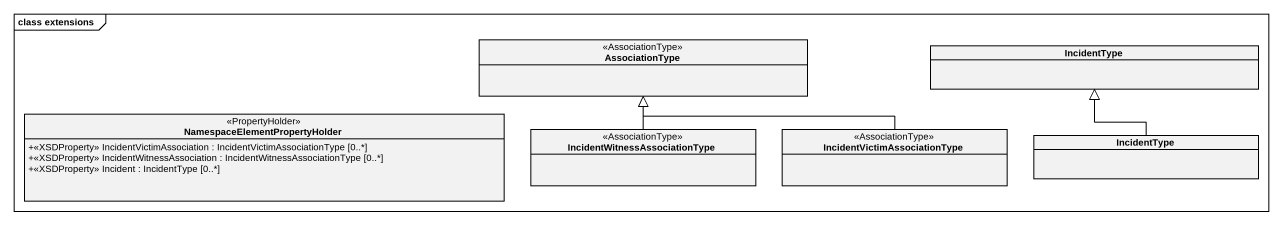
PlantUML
@startuml
mainframe class extensions
hide circle
hide empty members
skinparam classAttributeIconSize 0
class AssociationType <<AssociationType>>
class IncidentType
class "NamespaceElementPropertyHolder" as NamespaceElementPropertyHold <<PropertyHolder>> {
  +<<XSDProperty>> IncidentVictimAssociation : IncidentVictimAssociationType [0..*]
  +<<XSDProperty>> IncidentWitnessAssociation : IncidentWitnessAssociationType [0..*]
  +<<XSDProperty>> Incident : IncidentType [0..*]
}
class "IncidentWitnessAssociationType" as IncidentWitnessAssociationTy <<AssociationType>>
class "IncidentVictimAssociationType" as IncidentVictimAssociationTyp <<AssociationType>>
class "IncidentType" as IncidentType_2
IncidentWitnessAssociationTy -up-|> AssociationType
IncidentVictimAssociationTyp -left-|> AssociationType
IncidentType_2 -up-|> IncidentType
@enduml
